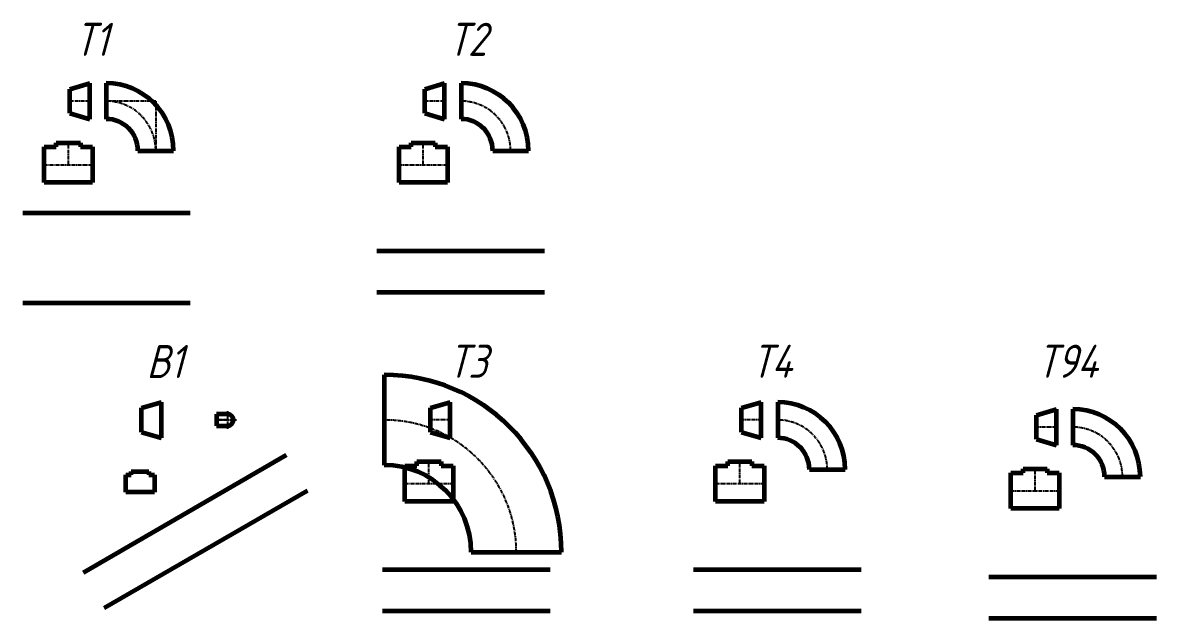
# Model space of a CAD drawing. Header units: metres. Extents: x -2077 to 53851, y -33309 to 16054.
# Drawn here: x 43553 to 53851, y -18553 to -13146 of the extents above; entities that cross this region are included whole.
import ezdxf

# ---------------------------------------------------------------- set-up
doc = ezdxf.new("R2010")
doc.units = ezdxf.units.M
doc.linetypes.add('осевая', pattern=[50.8, 31.75, -6.35, 6.35, -6.35])
for name, color, linetype, lineweight in [('гвс.В1', 7, 'Continuous', 60), ('гвс.Т3', 210, 'Continuous', 60), ('гвс.Т4', 140, 'Continuous', 60), ('О.подача', 1, 'Continuous', 60), ('Обратка', 5, 'Continuous', 60), ('Т96 подпитка', 40, 'Continuous', 60), ('Текст', 7, 'Continuous', 5)]:
    doc.layers.add(name, color=color, linetype=linetype, lineweight=lineweight)
doc.layers.add('ТХ_Оси труб.', color=3, linetype='осевая')
doc.styles.add('CIBT', font='romand.shx', dxfattribs={"width": 0.8, "oblique": 15})

# ---------------------------------------------------------------- blocks, each defined once
blk = doc.blocks.new('*U416')
for p, q in [((-180, 109.5), (0, 162.5)), ((-180, -109.5), (-180, 109.5)), ((0, -162.5), (0, 162.5)), ((-180, -109.5), (0, -162.5))]:
    blk.add_line(p, q)
at = {"layer": 'ТХ_Оси труб.'}
blk.add_line((0, 0), (-180, 0), dxfattribs=at)
blk = doc.blocks.new('*U415')
for p, q in [((-450, 162.5), (-450, -162.5)), ((-162.5, -450), (162.5, -450))]:
    blk.add_line(p, q)
for radius in [612.5, 287.5]:
    blk.add_arc((-450, -450), radius, 0, 90)
at = {"layer": 'ТХ_Оси труб.'}
blk.add_arc((-450, -450), 450, 0, 90, dxfattribs=at)
blk = doc.blocks.new('*U417')
at = {"linetype": 'ByBlock'}
for p, q in [((0, 188), (1523, 188)), ((1523, -189), (0, -189))]:
    blk.add_line(p, q, dxfattribs=at)
blk = doc.blocks.new('*U418')
for p, q in [((-220, 162.5), (-109.5, 162.5)), ((-220, -162.5), (-220, 162.5)), ((-109.5, 162.5), (-109.5, 200)), ((-109.5, 200), (109.5, 200)), ((109.5, 200), (109.5, 162.5)), ((109.5, 162.5), (220, 162.5)), ((220, 162.5), (220, -162.5)), ((220, -162.5), (-220, -162.5))]:
    blk.add_line(p, q)
at = {"layer": 'ТХ_Оси труб.'}
for p, q in [((0, 0), (0, 200)), ((-220, 0), (220, 0))]:
    blk.add_line(p, q, dxfattribs=at)
blk = doc.blocks.new('*U450')
for p, q in [((-450, 162.5), (-450, -162.5)), ((-162.5, -450), (162.5, -450))]:
    blk.add_line(p, q)
for radius in [612.5, 287.5]:
    blk.add_arc((-450, -450), radius, 0, 90)
at = {"layer": 'ТХ_Оси труб.'}
for q in [(-450, 0), (0, -450)]:
    blk.add_line((0, 0), q, dxfattribs=at)
blk.add_arc((-450, -450), 450, 0, 90, dxfattribs=at)
blk = doc.blocks.new('*U435')
at = {"linetype": 'ByBlock'}
for p, q in [((0, 410), (1523, 410)), ((1523, -410), (0, -410))]:
    blk.add_line(p, q, dxfattribs=at)
blk = doc.blocks.new('*U468')
for p, q in [((-180, 109.5), (0, 162.5)), ((-180, -109.5), (-180, 109.5)), ((0, -162.5), (0, 162.5)), ((-180, -109.5), (0, -162.5))]:
    blk.add_line(p, q)
blk = doc.blocks.new('*U465')
for p, q in [((-100, 54), (-100, -54)), ((0, 54), (-100, 54)), ((-100, -54), (0, -54))]:
    blk.add_line(p, q)
blk.add_arc((0, 0), 54, 270, 90)
at = {"layer": 'ТХ_Оси труб.'}
for p, q in [((0, 0), (-100, 0)), ((-81, 0), (81, 0)), ((0, 81), (0, -81))]:
    blk.add_line(p, q, dxfattribs=at)
blk = doc.blocks.new('*U451')
at = {"linetype": 'ByBlock'}
for p, q in [((-94, 163), (1752, 1229)), ((1941, 903), (94, -163))]:
    blk.add_line(p, q, dxfattribs=at)
blk = doc.blocks.new('*U467')
for p, q in [((-79.5, 79.5), (-79.5, 110)), ((-79.5, 110), (79.5, 110)), ((79.5, 110), (79.5, 79.5)), ((-130, 79.5), (-79.5, 79.5)), ((-130, -79.5), (-130, 79.5)), ((79.5, 79.5), (130, 79.5)), ((130, 79.5), (130, -79.5)), ((130, -79.5), (-130, -79.5))]:
    blk.add_line(p, q)
blk = doc.blocks.new('*U466')
for p, q in [((-1200, 410), (-1200, -410)), ((-410, -1200), (410, -1200))]:
    blk.add_line(p, q)
for radius in [1610, 790]:
    blk.add_arc((-1200, -1200), radius, 0, 90)
at = {"layer": 'ТХ_Оси труб.'}
blk.add_arc((-1200, -1200), 1200, 0, 90, dxfattribs=at)

msp = doc.modelspace()

# ---------------------------------------------------------------- block references
at = {"layer": 'гвс.В1', "zscale": -1}
for name, p in [('*U468', (44813.0174, -16752.4097)), ('*U465', (45413.0174, -16752.4097)), ('*U467', (44619.3021, -17329.7895))]:
    msp.add_blockref(name, p, dxfattribs=at)
at = {"layer": 'гвс.В1'}
msp.add_blockref('*U451', (44197.9295, -18299.2786), dxfattribs=at)
at = {"layer": 'гвс.Т3', "zscale": -1}
for name, p in [('*U466', (48037.5072, -16752.4097)), ('*U416', (47437.5072, -16752.4097)), ('*U418', (47243.7919, -17329.7895))]:
    msp.add_blockref(name, p, dxfattribs=at)
at = {"layer": 'гвс.Т3'}
msp.add_blockref('*U417', (46822.4193, -18299.2786), dxfattribs=at)
at = {"layer": 'гвс.Т4', "zscale": -1}
for name, p in [('*U416', (50261.7488, -16752.4097)), ('*U415', (50861.7488, -16752.4097)), ('*U418', (50068.0335, -17329.7895))]:
    msp.add_blockref(name, p, dxfattribs=at)
at = {"layer": 'гвс.Т4'}
msp.add_blockref('*U417', (49646.6609, -18299.2786), dxfattribs=at)
at = {"layer": 'О.подача', "zscale": -1}
for name, p in [('*U416', (44161.6556, -13858.1251)), ('*U450', (44761.6556, -13858.1251)), ('*U418', (43967.9403, -14435.5049))]:
    msp.add_blockref(name, p, dxfattribs=at)
at = {"layer": 'О.подача'}
msp.add_blockref('*U435', (43552.7571, -15280.7316), dxfattribs=at)
at = {"layer": 'Обратка', "zscale": -1}
for name, p in [('*U416', (47385.3562, -13858.1251)), ('*U415', (47985.3562, -13858.1251)), ('*U418', (47191.6409, -14435.5049))]:
    msp.add_blockref(name, p, dxfattribs=at)
at = {"layer": 'Обратка'}
msp.add_blockref('*U417', (46770.2683, -15404.994), dxfattribs=at)
at = {"layer": 'Т96 подпитка', "zscale": -1}
for name, p in [('*U416', (52943.4665, -16817.4906)), ('*U415', (53543.4665, -16817.4906)), ('*U418', (52749.7512, -17394.8704))]:
    msp.add_blockref(name, p, dxfattribs=at)
at = {"layer": 'Т96 подпитка'}
msp.add_blockref('*U417', (52328.3786, -18364.3595), dxfattribs=at)

# ---------------------------------------------------------------- texts
at = {"layer": 'Текст', "style": 'CIBT', "oblique": 15, "width": 0.8}
for s, p in [('Т1', (44028.7436, -13447.2556)), ('Т2', (47420.7515, -13447.2556)), ('В1', (44677.6989, -16371.7833)), ('Т3', (47421.833, -16369.4072)), ('Т4', (50176.842, -16369.4072)), ('Т94', (52770.844, -16369.4072))]:
    msp.add_text(s, height=300, dxfattribs=at).set_placement(p)

doc.saveas('drawing.dxf')
